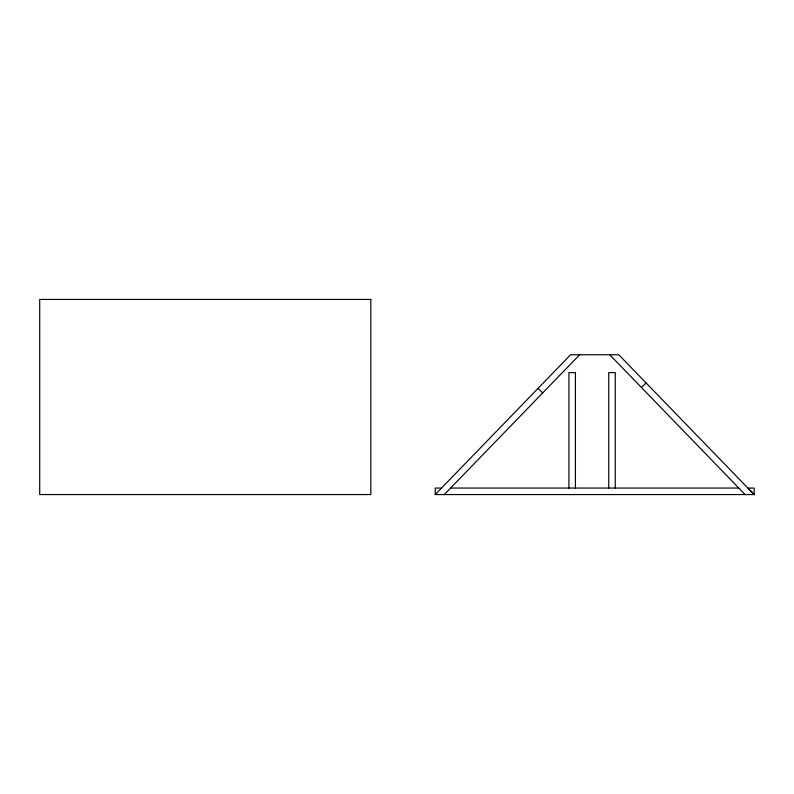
<?xml version="1.0" encoding="UTF-8"?>
<svg xmlns="http://www.w3.org/2000/svg" width="794" height="794" viewBox="0 0 794 794"><rect width="100%" height="100%" fill="white"/><g stroke="black" fill="none" stroke-linecap="round" stroke-linejoin="round"><path stroke-width="1.19" d="M444.283 494.563L579.65 354.749M641.403 387.462L646.078 382.936M441.533 488.062L435.231 488.062L435.231 494.563L570.598 354.749L618.784 354.749L754.161 494.563L754.161 488.062L748.008 488.062L754.161 494.563M450.585 488.062L738.807 488.062M435.092 494.563L754.3 494.563M538.014 388.405L542.689 392.931M609.732 354.749L745.1 494.563M615.261 488.062L615.261 372.614L608.76 372.614L608.76 488.062M575.422 488.062L575.422 372.614L568.921 372.614L568.921 488.062M370.818 299.437L39.7 299.437L39.7 494.563L370.818 494.563L370.818 299.437"/></g></svg>
